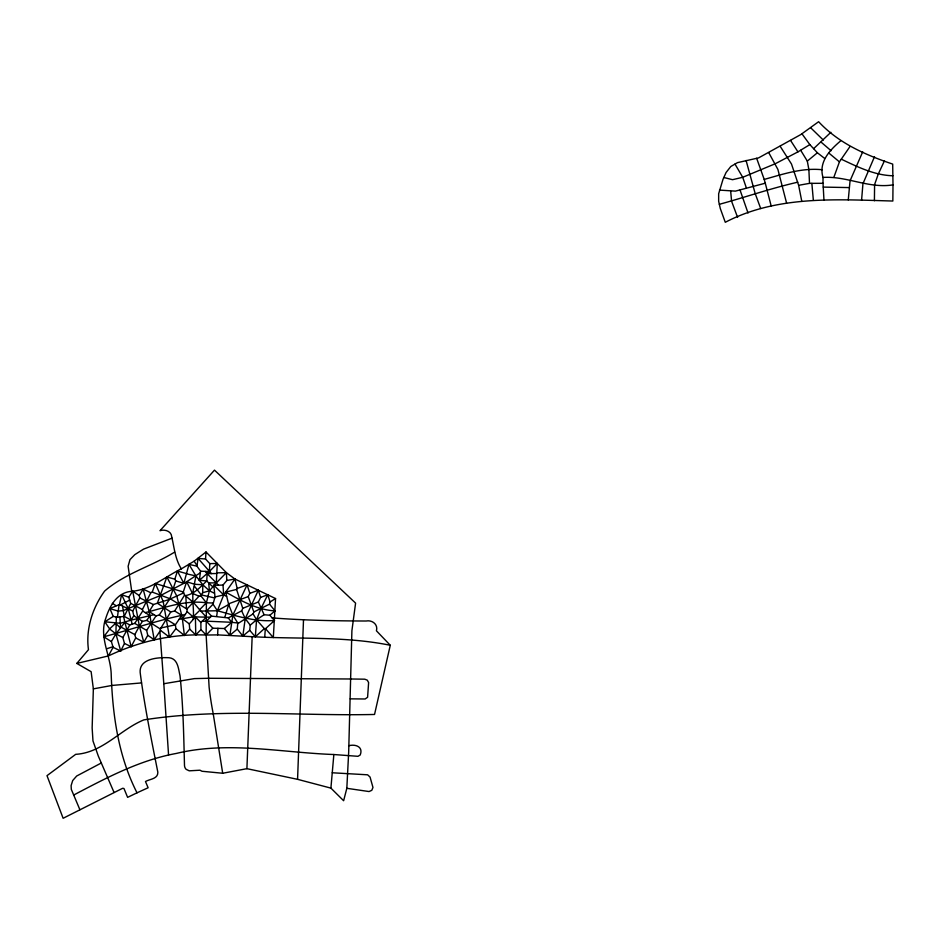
<?xml version="1.0" encoding="UTF-8"?>
<svg xmlns="http://www.w3.org/2000/svg" width="940" height="940" viewBox="0 0 940 940"><rect width="100%" height="100%" fill="white"/><g stroke="black" fill="none" stroke-linecap="round" stroke-linejoin="round"><path stroke-width="1.41" d="M893 184.875L892.847 201.031C836.471 199.48 777.039 195.297 725.28 222.287L720.31 208.551L718.654 201.242L718.654 193.758L722.989 179.387L726.068 172.502L730.78 166.521L737.489 162.632L758.568 157.897L800.833 134.549L818.623 121.718C838.656 143.233 865.27 154.818 892.695 164.101L893 184.875C868.83 188.764 846.705 175.886 822.993 177.425C818.376 161.868 829.997 149.918 840.783 140.765M874.411 200.737L874.588 184.593L878.242 174.17L884.481 160.74M272.165 617.897C303.42 620.294 334.793 620.917 366.142 621.011C372.181 619.801 378.256 624.371 376.423 630.799L390.276 645.275L374.543 714.459C297.663 716.186 220.207 707.961 143.855 719.887C120.214 729.546 102.683 752.775 75.705 754.327L47 775.664L63.121 818.282L122.611 788.308L123.951 788.472L127.617 797.355L137.017 792.82C118.428 756.348 112.718 715.845 111.237 675.508C111.179 655.956 98.512 637.261 105.891 617.968C109.839 605.666 117.288 592.27 131.729 591.331C150.447 589.779 165.041 576.819 181.338 568.853C175.145 559.124 174.276 547.668 171.714 536.775C171.468 531.135 164.571 529.067 160.023 530.677L214.484 470.129L355.59 603.116L351.901 630.728L348.67 752.341L346.825 788.308L343.629 800.739L330.904 788.12L297.569 779.331L246.903 768.673L222.698 773.256L213.192 713.577A321.832 320.446 -68.5 0 1 209.115 687.164L206.13 635.029L200.925 629.624L200.89 622.503L195.403 616.922L189.304 623.902L189.668 629.095L184.393 635.452L182.372 618.661L187.166 611.67L186.907 609.085L199.01 596.23L200.772 595.702L202.676 592.729L202.782 584.751L195.955 575.95L188.975 564.388L196.954 566.174L200.561 571.144L199.362 580.344L206.706 580.955L208.692 582.87L216.306 582.929L226.387 572.648L234.941 579.04L275.549 598.557L273.317 637.567L265.526 628.684L264.316 628.625L255.339 636.815L249.723 630.317L250.263 625.17L256.55 619.766L264.105 614.725L269.815 615.254L274.504 620.506L265.526 628.684M181.338 568.853L194.169 561.168L206.001 551.991L217.281 563.471L216.306 582.929L218.421 585.197L222.992 585.068L226.822 580.485L234.941 579.04L237.174 588.464L236.586 589.427L225.694 592.106L228.655 604.526L217.387 610.753L200.808 611.082L193.393 602.375L184.593 595.091L183.276 592L186.661 581.731L200.267 572.824M114.069 792.479L98.324 756.101L92.978 740.943L92.144 727.959L93.354 688.867L91.133 671.689L76.822 663.428L108.382 655.932L113.106 647.319L111.367 641.585L103.764 636.791L109.675 629.001L104.834 621.798L113.246 616.417L117.418 617.251L124.209 616.382L131.177 620.13L154.066 614.666L156.005 615.9L159.283 614.995L169.905 598.663L175.768 580.92L174.852 579.181L177.39 571.062L186.484 573.588L183.852 583.329L160.822 595.384L123.281 610.577L118.229 611.118L109.874 608.591L113.246 616.417M108.382 655.932C138.85 641.468 172.314 633.619 206.13 635.029L206.4 602.798L209.397 590.802L208.692 582.87M246.903 768.673L252.155 636.674C298.238 639.306 344.804 636.027 390.276 645.275M297.569 779.331L303.502 619.848M218.421 585.197L213.815 585.197L215.013 596.994L213.028 604.161L206.659 610.93L211.547 616.111L228.244 617.933L231.722 622.303L237.773 623.032L237.268 629.095L229.877 635.275L224.366 628.531L212.816 628.202L206.271 621.152L202.135 621.269M212.816 628.202L206.13 635.029L217.645 634.888L217.927 628.284M196.954 566.174L198.058 558.407L205.531 559.006L209.785 563.624L209.397 571.496L199.362 580.344M206.706 580.955L207.153 573.682L205.143 571.403L200.561 571.144M205.531 559.006L206.001 551.991M255.339 636.815L256.55 619.766L260.803 608.838L267.759 594.809L270.086 601.964L269.522 604.138L253.859 611.964L253.083 613.867L238.055 623.49M264.716 637.202L265.315 628.672M861.569 200.326L862.932 183.782L874.529 156.663M330.904 788.12L333.853 754.526L357.976 756.312L360.22 754.985C363.51 746.63 355.414 743.975 348.834 745.714M848.268 199.891L850.054 180.809L862.709 151.834M116.337 617.087L115.902 633.877L120.731 651.067L113.106 647.319M109.874 608.591L119.474 604.502L121.648 594.679L128.745 597.241L130.707 603.351L124.209 616.382M216.694 616.182L217.387 610.753L223.708 594.903L234.941 579.04M117.418 617.251L119.086 604.714M237.268 629.095L242.826 636.051L245.234 618.614L258.3 590.261L260.627 597.382L258.347 601.988L242.755 608.345L241.662 610.847L228.244 617.933M229.877 635.275L232.85 615.159L247.079 584.868L249.829 593.34L248.219 596.583L229.019 603.656M193.182 619.178C194.486 607.452 190.703 595.572 194.709 584.292L186.661 581.731L183.852 583.329L175.768 580.92M194.404 583.799L195.955 575.95L186.649 573.858M188.975 564.388L186.484 573.588M174.852 579.181L166.862 576.972L157.368 603.21L153.432 604.538L149.166 611.611L154.219 639.705L147.756 635.299L146.64 630.423L156.005 615.9M224.836 617.216L228.655 604.526M120.731 651.067L124.456 643.442L122.835 637.543L129.767 624.959L134.737 623.373L142.727 610.988L142.422 609.543L150.8 592.74L152.233 592.082L155.335 583.481L183.276 592M833.968 177.014L839.432 161.868L849.936 146.605M124.456 643.442L131.189 646.697L135.724 637.943L134.808 634.594L139.379 626.087L142.469 621.352L146.816 620.365L149.965 615.63L142.727 610.988M128.745 597.241L132.704 591.143L139.226 595.549L139.802 597.957L132.728 611.047L133.774 615.747L131.177 620.13L120.296 623.267L104.834 621.798M135.724 637.943L143.844 642.267L147.756 635.299M185.309 614.443L181.749 615.348L175.392 624.806L175.909 628.649L169.47 637.191L160.54 630.399L160.305 628.989L170.716 611.987L174.687 610.977L184.593 595.091M111.367 641.585L115.902 633.877L124.903 622.268L123.61 616.511M139.226 595.549L143.15 589.098L150.8 592.74M154.219 639.705L160.54 630.399M216.459 573.529L207.153 573.682L216.306 582.929L209.397 590.802L202.676 592.729M76.822 663.428L88.466 649.681C85.599 629.166 92.567 607.71 104.599 591.107C124.644 573.553 151.975 566.127 174.629 552.109M189.668 629.095L195.767 634.935L200.925 629.624M813.617 148.685L830.889 132.305M226.822 580.485L226.387 572.648L217.281 563.471L209.397 571.496L205.143 571.403M199.926 609.379L206.4 602.798L213.227 603.022M200.89 622.503L206.318 617.145L210.442 617.122L211.547 616.111M199.926 610.189L193.111 616.875L179.199 619.295M210.442 617.122L206.271 621.152L231.722 622.303L224.366 628.531M206.73 580.99C200.455 586.865 194.545 594.021 185.591 595.607M824.533 158.331L817.389 152.774L807.319 161.104L808.882 169.647L809.505 183.359L798.636 185.309L791.492 164.03L780.153 146.264M109.675 628.813L115.667 623.291L120.191 627.779M269.815 615.254L275.032 610.883L269.522 604.138M242.826 636.051L249.723 630.317M270.086 601.964L275.549 598.557M723.835 177.496L732.542 179.693L742.718 177.296L775.124 163.807L797.943 151.869L809.845 144.607L817.389 152.774M119.474 604.502L120.355 604.972L129.744 600.084M101.297 762.998L76.692 776.005L72.697 780.553L71.111 785.617L71.311 789.377L79.9 809.74M73.637 795.064C106.361 777.862 139.625 760.119 176.356 753.434C228.35 740.908 281.365 752.611 333.853 754.526M137.017 792.82L148.121 787.755L145.488 781.516C149.836 778.978 158.073 779.037 157.838 772.21C151.434 739.803 144.748 707.139 140.401 674.297C137.475 658.411 158.108 657.178 169.118 657.741C178.013 658.705 178.4 668.928 180.01 675.754C183.23 705.482 183.711 735.409 184.487 765.266A5.981 5.711 -68.3 0 0 186.155 769.343L189.222 770.823L199.973 770.212L201.994 771.258L222.698 773.256M152.233 592.082L170.434 598.886L183.723 592.881M237.174 588.464L247.079 584.868M249.829 593.34L258.3 590.261M260.627 597.382L267.759 594.809M172.079 538.15L143.491 549.16L134.796 554.647L129.967 559.629L128.122 566.256L131.729 591.331M719.5 190.103L735.409 191.126L765.289 183.206L771.153 205.872M106.948 648.682L112.965 646.732M169.529 599.403L157.368 603.21L170.716 611.987M756.653 158.284L764.22 179.422C783.161 174.123 802.231 167.614 822.23 169.741M145.347 612.621C165.358 607.499 185.368 599.873 206.4 602.798L200.772 595.702M160.987 627.943L175.392 624.806M797.778 182.184C771.235 188.223 745.561 197.189 719.347 204.297M215.013 596.994L223.708 594.903L226.575 596.43M103.764 636.791C129.826 629.906 155.335 621.093 181.749 615.348L176.779 596.019L166.862 576.972M168.566 755.02L163.807 683.732L194.439 678.61L208.48 678.28L350.761 678.986L364.755 679.185L367.293 680.172L368.609 682.581L367.599 697.28L365.131 698.984L350.232 698.855M93.354 688.867L112.107 685.425L141.529 682.922M217.128 572.848L226.387 572.648M209.785 563.624L217.281 563.471M809.505 183.359L823.029 183.3L823.969 200.22M823.24 187.095L849.349 187.589M217.645 634.888L252.155 636.674M274.504 620.506C254.67 621.986 236.105 615.853 217.387 610.753L213.028 604.161M332.243 772.774L367.622 774.807L370.055 777.063L372.969 787.45L371.794 790.317L369.044 791.55L346.825 788.308M194.709 584.292L202.782 584.751L209.397 590.802L214.144 593.14M892.93 175.768C874.505 175.298 857.633 166.909 841.288 159.177M275.032 610.883C257.043 609.942 241.075 600.637 225.694 592.106M214.661 597.946L201.266 594.926L194.368 586.055M199.01 596.23L192.418 593.316L186.661 581.731M120.355 604.972L132.728 611.047M139.802 597.957L153.432 604.538M142.422 609.543L130.707 603.351M122.835 637.543L115.902 633.877L109.675 629.001M134.808 634.594L121.624 627.438M170.434 598.886L186.907 609.085M129.767 624.959L124.903 622.268L131.189 646.697M174.722 624.36L159.283 614.995M134.737 623.373L146.64 630.423M174.687 610.977L181.749 615.348L182.372 618.661L189.304 623.902M154.066 614.666L149.166 611.611L143.15 589.098M160.305 628.989L146.816 620.365M112.377 603.363L116.102 605.689M133.774 615.747L142.469 621.352M175.909 628.649L184.393 635.452M828.704 152.938L839.432 161.868M821.172 142.198L831.101 150.729M187.166 611.67L193.111 616.875L206.318 617.145L200.808 611.082M208.68 583.059L212.452 586.442M810.903 127.981L823.323 140.084M213.815 585.197L223.708 594.903L222.992 585.068M211.476 573.635L198.058 558.407M264.316 628.625L256.55 619.766L253.083 613.867M250.263 625.17L245.234 618.614L241.662 610.847M801.985 133.844L809.845 144.607M790.552 140.424L797.943 151.869M734.998 164.077L742.718 177.296L746.36 187.906M237.773 623.032L232.85 615.159L228.796 604.808M194.169 561.168L197.024 565.751M800.704 150.294L807.319 161.104M768.767 152.691L777.897 169.435L786.592 203.122M264.105 614.725L258.347 601.988M177.39 571.062L183.852 583.329M121.648 594.679L128.322 608.838L132.188 624.148M155.335 583.481L163.161 601.4L169.47 637.191M253.859 611.964L248.219 596.583M737.606 217.399L731.59 201.266L730.686 191.267M760.695 208.539L755.114 193.346L746.09 160.47M242.755 608.345L236.586 589.427M748.029 213.016L740.062 190.08M764.22 179.422L765.289 183.206M143.844 642.267L139.379 626.087L132.704 591.143M798.636 185.309L801.75 201.137M122.541 606.277L124.268 616.299M159.894 631.292L163.807 683.732M811.855 183.359L813.359 200.373M119.921 617.098L120.567 627.72M185.826 595.796L186.484 608.756M195.403 616.922L195.767 634.935M822.993 177.425L823.029 183.3"/></g></svg>
